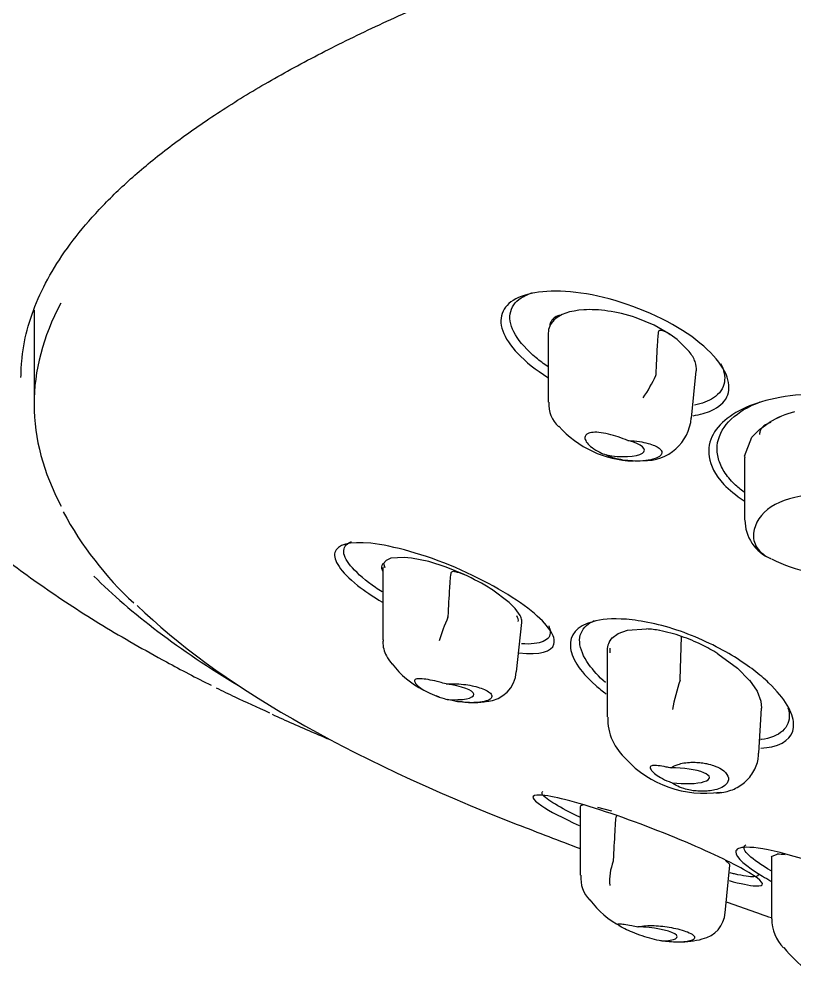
# Model space of a CAD drawing. Header units: millimetres. Extents: x -3207095 to 15275363, y 3702017 to 4798027.
# Drawn here: x 700887.636 to 700890.805, y 4471217.586 to 4471221.546 of the extents above; entities that cross this region are included whole.
import ezdxf

# ---------------------------------------------------------------- set-up
doc = ezdxf.new("R2010")
doc.units = ezdxf.units.MM
doc.linetypes.add('DUZ', pattern=[500, 500])
doc.layers.get('0').update_dxf_attribs({"color": 1, "linetype": 'DUZ'})
doc.layers.add('a_vitrifiye', color=195, linetype='Continuous')

# ---------------------------------------------------------------- blocks, each defined once
blk = doc.blocks.new('TEPEDUS')
for p, q in [((38560.715, -2201.881), (38560.715, -2203.314)), ((38568.647, -2202.006), (38568.647, -2202.045)), ((38570.18, -2202.108), (38569.905, -2201.996)), ((38570.428, -2202.249), (38570.18, -2202.108)), ((38568.566, -2202.235), (38568.566, -2203.285)), ((38570.535, -2202.327), (38570.428, -2202.249)), ((38570.717, -2202.508), (38570.535, -2202.327)), ((38570.207, -2202.876), (38570.21, -2202.861)), ((38570.752, -2203.528), (38570.825, -2202.806)), ((38571.789, -2203.7), (38571.936, -2203.594)), ((38571.849, -2203.653), (38571.849, -2203.656)), ((38571.674, -2203.82), (38571.789, -2203.7)), ((38571.563, -2204.108), (38571.674, -2203.82)), ((38571.563, -2204.108), (38571.567, -2204.129)), ((38571.563, -2204.129), (38571.563, -2205.077)), ((38566.092, -2205.699), (38566.052, -2205.745)), ((38566.164, -2205.667), (38566.092, -2205.699)), ((38566.366, -2205.652), (38566.164, -2205.667)), ((38566.476, -2205.663), (38566.366, -2205.652)), ((38566.741, -2205.717), (38566.476, -2205.663)), ((38567.006, -2205.802), (38566.741, -2205.717)), ((38566.04, -2205.806), (38566.04, -2206.913)), ((38566.052, -2205.745), (38566.068, -2205.805)), ((38566.059, -2205.773), (38566.059, -2205.807)), ((38567.283, -2205.915), (38567.006, -2205.802)), ((38567.967, -2206.34), (38567.696, -2206.138)), ((38568.062, -2206.435), (38567.967, -2206.34)), ((38568.135, -2206.538), (38568.062, -2206.435)), ((38567.034, -2206.567), (38567.037, -2206.551)), ((38568.081, -2207.401), (38568.163, -2206.646)), ((38569.773, -2206.761), (38570.064, -2206.744)), ((38569.537, -2206.883), (38569.631, -2206.812)), ((38569.631, -2206.812), (38569.773, -2206.761)), ((38570.58, -2207.518), (38570.6, -2206.858)), ((38569.505, -2207.039), (38569.506, -2207.108)), ((38569.464, -2207.075), (38569.464, -2208.087)), ((38571.155, -2207.123), (38571.454, -2207.342)), ((38571.454, -2207.342), (38571.634, -2207.524)), ((38570.578, -2207.527), (38570.58, -2207.518)), ((38571.634, -2207.524), (38571.637, -2207.528)), ((38571.637, -2207.528), (38571.753, -2207.695)), ((38571.753, -2207.695), (38571.812, -2207.846)), ((38571.812, -2207.846), (38571.819, -2207.955)), ((38571.78, -2208.64), (38571.823, -2207.956)), ((38569.053, -2209.461), (38569.053, -2210.505)), ((38569.097, -2209.434), (38569.095, -2209.434)), ((38569.535, -2209.528), (38569.32, -2209.469)), ((38569.559, -2210.291), (38569.563, -2210.275)), ((38571.332, -2210.335), (38571.271, -2210.277)), ((38571.973, -2210.229), (38571.973, -2211.168)), ((38571.974, -2210.22), (38572.062, -2210.183)), ((38571.977, -2210.229), (38571.974, -2210.22)), ((38571.267, -2211.078), (38571.338, -2210.349))]:
    blk.add_line(p, q)
for centre, radius, start, end in [((38568.381, -2202.071), 1.995, 324.9027, 336.1897), ((38569.027, -2203.319), 0.454, 175.4312, 228.4103), ((38572.749, -2204.982), 1.609, 105.234, 120.3378), ((38572.746, -2204.976), 1.602, 105.2022, 120.3696), ((38569.919, -2202.58), 1.604, 221.934, 267.9562), ((38570.044, -2203.469), 0.706, 267.3849, 355.7237), ((38565.858, -2202.437), 5.331, 208.2011, 227.2002), ((38572.204, -2205.084), 0.636, 179.8256, 247.5522), ((38572.918, -2203.882), 2.026, 242.2893, 277.2494), ((38565.869, -2209.029), 3.419, 57.7071, 65.5837), ((38569.864, -2207.827), 3.098, 156.0082, 163.0895), ((38569.951, -2208.454), 1.714, 79.4109, 86.213), ((38569.739, -2207.069), 0.275, 137.2953, 180.2838), ((38569.738, -2207.069), 0.274, 137.2718, 180.3073), ((38569.835, -2209.054), 2.325, 70.7972, 79.3284), ((38569.697, -2209.466), 2.759, 63.9584, 70.8903), ((38569.71, -2209.445), 2.735, 58.12, 64.0286), ((38569.703, -2209.458), 2.75, 58.1359, 64.0127), ((38567.325, -2206.395), 1.446, 217.7175, 242.5897), ((38567.594, -2207.367), 0.484, 273.9861, 356.4337), ((38573.834, -2208.618), 3.434, 161.4719, 169.2206), ((38567.325, -2206.395), 1.446, 250.6823, 252.9675), ((38567.282, -2206.878), 0.977, 263.9687, 268.0947), ((38567.422, -2206.906), 0.964, 259.678, 282.587), ((38570.291, -2208.112), 0.818, 178.5753, 229.6784), ((38604.465, -2116.452), 100, 246.75105, 246.91197), ((38570.953, -2207.611), 1.643, 222.8751, 278.2414), ((38604.465, -2116.577), 100, 248.67085, 249.26031), ((38570.291, -2210.587), 0.79, 158.0125, 185.2766), ((38572.068, -2210.89), 0.707, 80.8463, 90.4615), ((38569.539, -2210.545), 0.478, 175.1114, 224.8515), ((38570.283, -2210.097), 1.334, 215.7689, 242.9224), ((38604.465, -2116.577), 100, 250.62046, 251.0393), ((38570.831, -2211.05), 0.434, 281.1288, 356.7925), ((38572.603, -2211.171), 0.626, 179.6366, 224.8051), ((38570.574, -2210.185), 1.336, 269.4967, 284.8177), ((38574.131, -2209.961), 2.568, 219.8904, 242.26)]:
    blk.add_arc(centre, radius, start, end)
for centre, major_axis, ratio, start_param, end_param in [((38604.465, -2203.314), (43.75, 0), 0.258819, 3.005019, 3.279389), ((38569.638, -2202.498), (-1.039, 0.43), 0.359602, 5.893513, 6.283185), ((38569.638, -2202.498), (-1.039, 0.43), 0.359602, 0, 0.154736), ((38572.933, -2204.139), (-1.133, 0.418), 0.350652, 5.854231, 6.283185), ((38572.933, -2204.139), (-1.133, 0.418), 0.350652, 0, 0.133975), ((38569.58, -2203.973), (-0.453, 0.046), 0.294406, 1.307998, 4.281157), ((38567.064, -2206.209), (-1.041, 0.431), 0.224801, 0, 0.297844), ((38567.064, -2206.209), (-1.041, 0.431), 0.224801, 6.097448, 6.283185), ((38604.465, -2203.079), (-44.238, 0), 0.258819, 0.252308, 0.40664), ((38604.465, -2203.488), (43.637, 0), 0.258819, 3.401046, 3.726941), ((38567.064, -2206.209), (-1.041, 0.431), 0.224801, 3.17949, 3.455521), ((38566.976, -2207.699), (-0.453, 0.049), 0.255639, 1.700354, 4.673513), ((38604.465, -2202.177), (46.082, 0), 0.258819, 3.65603, 3.68381), ((38570.574, -2208.986), (-0.453, 0.029), 0.257307, 1.322924, 5.027801), ((38570.081, -2211.399), (-0.453, 0.045), 0.217141, 2.088602, 5.061761)]:
    blk.add_ellipse(centre, major_axis=major_axis, ratio=ratio, start_param=start_param, end_param=end_param)
for points, knots in [([(38560.515, -2202.905), (38560.517, -2202.816), (38560.524, -2202.591), (38560.597, -2202.181), (38560.763, -2201.706), (38561.012, -2201.229), (38561.342, -2200.755), (38561.752, -2200.285), (38562.241, -2199.819), (38562.81, -2199.358), (38563.457, -2198.901), (38564.182, -2198.452), (38564.984, -2198.009), (38565.86, -2197.575), (38566.81, -2197.15), (38567.832, -2196.736), (38568.923, -2196.333), (38570.082, -2195.942), (38571.307, -2195.564), (38572.595, -2195.2), (38573.943, -2194.85), (38575.349, -2194.516), (38576.811, -2194.198), (38578.325, -2193.896), (38579.889, -2193.611), (38581.5, -2193.345), (38583.154, -2193.096), (38584.848, -2192.866), (38586.58, -2192.656), (38588.346, -2192.465), (38590.142, -2192.294), (38591.965, -2192.143), (38593.812, -2192.013), (38595.679, -2191.904), (38597.563, -2191.816), (38599.46, -2191.749), (38601.367, -2191.703), (38603.279, -2191.679), (38605.193, -2191.677), (38607.107, -2191.696), (38609.015, -2191.736), (38610.914, -2191.798), (38612.802, -2191.881), (38614.673, -2191.985), (38616.526, -2192.11), (38618.355, -2192.256), (38620.158, -2192.422), (38621.931, -2192.608), (38623.672, -2192.814), (38625.376, -2193.039), (38627.04, -2193.283), (38628.661, -2193.546), (38630.237, -2193.826), (38631.764, -2194.124), (38633.239, -2194.439), (38634.659, -2194.769), (38636.022, -2195.116), (38637.325, -2195.476), (38638.565, -2195.851), (38639.741, -2196.24), (38640.849, -2196.64), (38641.888, -2197.052), (38642.856, -2197.475), (38643.751, -2197.908), (38644.571, -2198.349), (38645.314, -2198.797), (38645.979, -2199.252), (38646.566, -2199.713), (38647.072, -2200.176), (38647.5, -2200.644), (38647.84, -2201.108), (38648.061, -2201.479), (38648.133, -2201.67), (38648.153, -2201.722)], [0, 0, 0, 0, 0.007517, 0.022303, 0.03701, 0.051568, 0.065983, 0.080301, 0.094565, 0.108806, 0.123041, 0.137278, 0.151523, 0.165777, 0.180042, 0.194316, 0.208599, 0.222889, 0.237186, 0.251488, 0.265795, 0.280106, 0.29442, 0.308738, 0.323057, 0.337379, 0.351703, 0.366028, 0.380355, 0.394683, 0.409012, 0.423341, 0.437672, 0.452003, 0.466334, 0.480666, 0.494998, 0.50933, 0.523662, 0.537995, 0.552327, 0.566659, 0.580991, 0.595323, 0.609654, 0.623985, 0.638315, 0.652644, 0.666973, 0.6813, 0.695626, 0.709951, 0.724274, 0.738595, 0.752915, 0.767231, 0.781545, 0.795855, 0.810161, 0.824462, 0.838757, 0.853047, 0.867328, 0.881601, 0.895864, 0.910117, 0.924359, 0.938592, 0.952821, 0.967052, 0.981301, 0.995595, 1, 1, 1, 1]), ([(38557.045, -2197.824), (38556.998, -2197.971), (38556.891, -2198.311), (38556.789, -2198.944), (38556.751, -2199.658), (38556.8, -2200.368), (38556.93, -2201.062), (38557.138, -2201.739), (38557.422, -2202.4), (38557.782, -2203.045), (38558.221, -2203.678), (38558.744, -2204.302), (38559.357, -2204.918), (38560.063, -2205.525), (38560.864, -2206.119), (38561.755, -2206.698), (38562.61, -2207.186), (38563.189, -2207.49), (38563.42, -2207.605)], [0, 0, 0, 0, 0.0318979, 0.0869221, 0.1405227, 0.1934618, 0.2463265, 0.2997287, 0.3543771, 0.4109828, 0.4702367, 0.532734, 0.5988244, 0.6684102, 0.7408258, 0.8149964, 0.8898428, 0.9389562, 0.9389562, 0.9389562, 0.9389562]), ([(38570.775, -2203.49), (38570.884, -2203.474), (38570.979, -2203.448), (38571.283, -2203.31), (38571.375, -2203.131), (38571.217, -2202.671), (38570.951, -2202.388), (38570.129, -2201.896), (38569.597, -2201.707), (38568.699, -2201.557), (38568.334, -2201.586), (38567.883, -2201.791), (38567.79, -2201.971), (38567.945, -2202.409), (38568.186, -2202.671), (38568.561, -2202.908)], [0.2065278, 0.2065278, 0.2065278, 0.2065278, 0.25, 0.25, 0.375, 0.375, 0.5, 0.5, 0.625, 0.625, 0.75, 0.75, 0.875, 0.875, 0.9924192, 0.9924192, 0.9924192, 0.9924192]), ([(38568.558, -2202.741), (38568.495, -2202.698), (38568.435, -2202.653), (38568.24, -2202.491), (38568.132, -2202.371), (38567.996, -2202.14), (38567.968, -2202.03), (38567.999, -2201.837), (38568.056, -2201.754), (38568.2, -2201.66), (38568.257, -2201.634), (38568.323, -2201.612)], [0.0382194, 0.0382194, 0.0382194, 0.0382194, 0.0625, 0.0625, 0.125, 0.125, 0.1875, 0.1875, 0.25, 0.25, 0.2811169, 0.2811169, 0.2811169, 0.2811169]), ([(38569.905, -2201.996), (38569.606, -2201.895), (38569.326, -2201.861), (38568.893, -2201.888), (38568.737, -2201.945), (38568.595, -2202.088), (38568.565, -2202.153), (38568.566, -2202.228)], [0, 0, 0, 0, 0.25, 0.25, 0.5, 0.5, 0.6487036, 0.6487036, 0.6487036, 0.6487036]), ([(38570.21, -2202.861), (38570.218, -2202.717), (38570.225, -2202.572), (38570.235, -2202.393), (38570.237, -2202.357), (38570.242, -2202.285), (38570.243, -2202.249), (38570.252, -2202.205), (38570.254, -2202.195), (38570.266, -2202.182), (38570.275, -2202.181), (38570.302, -2202.185), (38570.319, -2202.192), (38570.368, -2202.213), (38570.399, -2202.229), (38570.428, -2202.249)], [0, 0, 0, 0, 0.5, 0.5, 0.625, 0.625, 0.75, 0.75, 0.78125, 0.78125, 0.8125, 0.8125, 0.875, 0.875, 1, 1, 1, 1]), ([(38570.825, -2202.806), (38570.825, -2202.806), (38570.826, -2202.805), (38570.83, -2202.761), (38570.824, -2202.715), (38570.789, -2202.616), (38570.759, -2202.563), (38570.717, -2202.508)], [0.7477299, 0.7477299, 0.7477299, 0.7477299, 0.75, 0.75, 0.875, 0.875, 1, 1, 1, 1]), ([(38571.194, -2202.691), (38571.248, -2202.793), (38571.268, -2202.89), (38571.24, -2203.073), (38571.182, -2203.156), (38571.011, -2203.269), (38570.913, -2203.306), (38570.796, -2203.329)], [0.6314704, 0.6314704, 0.6314704, 0.6314704, 0.6875, 0.6875, 0.75, 0.75, 0.7988349, 0.7988349, 0.7988349, 0.7988349]), ([(38574.335, -2205.1), (38574.425, -2205.061), (38574.506, -2205.015), (38574.803, -2204.805), (38574.937, -2204.593), (38574.884, -2204.19), (38574.821, -2204.041), (38574.543, -2203.726), (38574.309, -2203.555), (38573.717, -2203.299), (38573.389, -2203.222), (38572.815, -2203.154), (38572.563, -2203.157), (38571.897, -2203.223), (38571.566, -2203.342), (38571.114, -2203.661), (38570.983, -2203.865), (38571.042, -2204.247), (38571.107, -2204.388), (38571.324, -2204.62), (38571.428, -2204.706), (38571.555, -2204.789)], [0.21127, 0.21127, 0.21127, 0.21127, 0.25, 0.25, 0.375, 0.375, 0.4375, 0.4375, 0.5, 0.5, 0.5625, 0.5625, 0.625, 0.625, 0.75, 0.75, 0.875, 0.875, 0.9375, 0.9375, 0.9714826, 0.9714826, 0.9714826, 0.9714826]), ([(38571.555, -2204.658), (38571.501, -2204.618), (38571.452, -2204.576), (38571.345, -2204.472), (38571.293, -2204.409), (38571.211, -2204.279), (38571.181, -2204.213), (38571.127, -2204.014), (38571.139, -2203.882), (38571.256, -2203.636), (38571.361, -2203.523), (38571.59, -2203.372), (38571.69, -2203.323), (38571.8, -2203.281)], [0.0403712, 0.0403712, 0.0403712, 0.0403712, 0.0625, 0.0625, 0.09375, 0.09375, 0.125, 0.125, 0.1875, 0.1875, 0.25, 0.25, 0.2872135, 0.2872135, 0.2872135, 0.2872135]), ([(38569.781, -2203.871), (38569.769, -2203.865), (38569.757, -2203.86), (38569.745, -2203.855), (38569.698, -2203.836), (38569.647, -2203.818), (38569.597, -2203.802), (38569.546, -2203.786), (38569.494, -2203.772), (38569.445, -2203.763), (38569.396, -2203.753), (38569.349, -2203.746), (38569.307, -2203.744), (38569.266, -2203.742), (38569.23, -2203.745), (38569.202, -2203.752), (38569.175, -2203.759), (38569.154, -2203.77), (38569.141, -2203.785), (38569.129, -2203.799), (38569.124, -2203.818), (38569.126, -2203.838), (38569.129, -2203.858), (38569.14, -2203.881), (38569.158, -2203.905), (38569.176, -2203.929), (38569.202, -2203.954), (38569.234, -2203.978), (38569.267, -2204.003), (38569.308, -2204.028), (38569.352, -2204.049), (38569.383, -2204.064), (38569.415, -2204.077), (38569.449, -2204.089)], [0, 0, 0, 0, 0.027204, 0.027204, 0.027204, 0.129313, 0.129313, 0.129313, 0.233141, 0.233141, 0.233141, 0.337263, 0.337263, 0.337263, 0.438897, 0.438897, 0.438897, 0.536131, 0.536131, 0.536131, 0.630663, 0.630663, 0.630663, 0.726498, 0.726498, 0.726498, 0.826264, 0.826264, 0.826264, 0.929504, 0.929504, 0.929504, 1, 1, 1, 1]), ([(38569.781, -2203.871), (38569.788, -2203.871), (38569.795, -2203.871), (38569.801, -2203.871), (38569.852, -2203.873), (38569.906, -2203.878), (38569.958, -2203.886), (38570.003, -2203.892), (38570.048, -2203.902), (38570.088, -2203.912), (38570.125, -2203.923), (38570.16, -2203.935), (38570.188, -2203.947), (38570.217, -2203.96), (38570.242, -2203.974), (38570.259, -2203.988), (38570.279, -2204.004), (38570.291, -2204.02), (38570.297, -2204.035), (38570.303, -2204.053), (38570.3, -2204.07), (38570.289, -2204.086), (38570.277, -2204.104), (38570.254, -2204.12), (38570.222, -2204.134), (38570.189, -2204.149), (38570.144, -2204.161), (38570.092, -2204.17), (38570.042, -2204.178), (38569.982, -2204.182), (38569.92, -2204.183), (38569.874, -2204.183), (38569.825, -2204.18), (38569.778, -2204.176), (38569.73, -2204.171), (38569.681, -2204.163), (38569.637, -2204.154), (38569.596, -2204.145), (38569.557, -2204.134), (38569.524, -2204.122), (38569.495, -2204.112), (38569.47, -2204.101), (38569.449, -2204.089)], [0, 0, 0, 0, 0.009825, 0.009825, 0.009825, 0.086659, 0.086659, 0.086659, 0.154849, 0.154849, 0.154849, 0.219171, 0.219171, 0.219171, 0.285791, 0.285791, 0.285791, 0.359482, 0.359482, 0.359482, 0.443679, 0.443679, 0.443679, 0.539154, 0.539154, 0.539154, 0.641091, 0.641091, 0.641091, 0.738444, 0.738444, 0.738444, 0.808507, 0.808507, 0.808507, 0.878915, 0.878915, 0.878915, 0.943968, 0.943968, 0.943968, 1, 1, 1, 1]), ([(38573.673, -2204.64), (38573.569, -2204.61), (38573.461, -2204.611), (38573.262, -2204.613), (38573.17, -2204.618), (38572.907, -2204.64), (38572.753, -2204.66), (38572.338, -2204.725), (38572.123, -2204.779), (38571.813, -2204.983), (38571.716, -2205.133), (38571.692, -2205.356), (38571.704, -2205.43), (38571.773, -2205.537), (38571.804, -2205.571), (38571.879, -2205.628), (38571.913, -2205.65), (38571.958, -2205.672)], [0, 0, 0, 0, 0.0625, 0.0625, 0.125, 0.125, 0.25, 0.25, 0.5, 0.5, 0.75, 0.75, 0.875, 0.875, 0.9375, 0.9375, 0.9778632, 0.9778632, 0.9778632, 0.9778632]), ([(38568.117, -2207.11), (38568.44, -2207.145), (38568.62, -2207.09), (38568.684, -2206.86), (38568.568, -2206.682), (38568.042, -2206.258), (38567.62, -2206.01), (38566.679, -2205.609), (38566.189, -2205.473), (38565.525, -2205.403), (38565.34, -2205.46), (38565.274, -2205.692), (38565.393, -2205.871), (38565.758, -2206.161), (38565.887, -2206.249), (38566.033, -2206.337)], [0.1262408, 0.1262408, 0.1262408, 0.1262408, 0.25, 0.25, 0.375, 0.375, 0.5, 0.5, 0.625, 0.625, 0.75, 0.75, 0.875, 0.875, 0.9241064, 0.9241064, 0.9241064, 0.9241064]), ([(38566.028, -2206.18), (38565.994, -2206.158), (38565.961, -2206.136), (38565.78, -2206.01), (38565.659, -2205.907), (38565.493, -2205.721), (38565.447, -2205.638), (38565.438, -2205.502), (38565.474, -2205.45), (38565.553, -2205.416), (38565.557, -2205.415), (38565.561, -2205.413)], [0.1116975, 0.1116975, 0.1116975, 0.1116975, 0.125, 0.125, 0.1875, 0.1875, 0.25, 0.25, 0.3125, 0.3125, 0.3158153, 0.3158153, 0.3158153, 0.3158153]), ([(38567.037, -2206.551), (38567.045, -2206.406), (38567.053, -2206.261), (38567.064, -2206.08), (38567.066, -2206.044), (38567.071, -2205.972), (38567.073, -2205.935), (38567.082, -2205.89), (38567.085, -2205.881), (38567.097, -2205.866), (38567.108, -2205.864), (38567.137, -2205.866), (38567.156, -2205.871), (38567.212, -2205.887), (38567.248, -2205.899), (38567.283, -2205.915)], [0, 0, 0, 0, 0.5, 0.5, 0.625, 0.625, 0.75, 0.75, 0.78125, 0.78125, 0.8125, 0.8125, 0.875, 0.875, 1, 1, 1, 1]), ([(38568.163, -2206.651), (38568.163, -2206.649), (38568.164, -2206.637), (38568.163, -2206.613), (38568.154, -2206.578), (38568.141, -2206.551), (38568.135, -2206.538)], [0.6512449, 0.6512449, 0.6512449, 0.6512449, 0.6672905, 0.7790804, 0.8900948, 1, 1, 1, 1]), ([(38571.812, -2208.566), (38571.874, -2208.561), (38571.929, -2208.553), (38572.224, -2208.484), (38572.32, -2208.356), (38572.302, -2208.023), (38572.189, -2207.814), (38571.8, -2207.444), (38571.632, -2207.311), (38571.182, -2207.033), (38570.89, -2206.888), (38570.277, -2206.673), (38569.98, -2206.615), (38569.535, -2206.581), (38569.37, -2206.599), (38568.992, -2206.705), (38568.894, -2206.841), (38568.911, -2207.174), (38569.027, -2207.375), (38569.338, -2207.65), (38569.391, -2207.694), (38569.45, -2207.739)], [0.1003674, 0.1003674, 0.1003674, 0.1003674, 0.125, 0.125, 0.25, 0.25, 0.375, 0.375, 0.4375, 0.4375, 0.5, 0.5, 0.5625, 0.5625, 0.625, 0.625, 0.75, 0.75, 0.875, 0.875, 0.8977509, 0.8977509, 0.8977509, 0.8977509]), ([(38568.572, -2206.699), (38568.585, -2206.73), (38568.593, -2206.758), (38568.6, -2206.852), (38568.563, -2206.904), (38568.414, -2206.968), (38568.301, -2206.981), (38568.157, -2206.972), (38568.157, -2206.972), (38568.156, -2206.972)], [0.7258404, 0.7258404, 0.7258404, 0.7258404, 0.75, 0.75, 0.8125, 0.8125, 0.875, 0.875, 0.8752701, 0.8752701, 0.8752701, 0.8752701]), ([(38569.439, -2207.564), (38569.336, -2207.471), (38569.251, -2207.378), (38569.1, -2207.167), (38569.052, -2207.051), (38569.038, -2206.847), (38569.073, -2206.76), (38569.18, -2206.664), (38569.22, -2206.639), (38569.268, -2206.618)], [0.1410112, 0.1410112, 0.1410112, 0.1410112, 0.1875, 0.1875, 0.25, 0.25, 0.3125, 0.3125, 0.3403, 0.3403, 0.3403, 0.3403]), ([(38566.045, -2206.912), (38566.043, -2206.923), (38566.032, -2207), (38566.081, -2207.15), (38566.146, -2207.238), (38566.182, -2207.282)], [0, 0, 0, 0, 0.076886, 0.603108, 1, 1, 1, 1]), ([(38563.495, -2207.643), (38563.59, -2207.69), (38563.853, -2207.817), (38564.115, -2207.935), (38564.311, -2208.023)], [0.94430989, 0.94430989, 0.94430989, 0.94430989, 0.96446429, 1, 1, 1, 1]), ([(38567.007, -2207.585), (38566.974, -2207.575), (38566.94, -2207.566), (38566.908, -2207.557), (38566.858, -2207.544), (38566.808, -2207.533), (38566.763, -2207.524), (38566.718, -2207.515), (38566.676, -2207.509), (38566.641, -2207.506), (38566.607, -2207.503), (38566.578, -2207.503), (38566.558, -2207.508), (38566.539, -2207.512), (38566.527, -2207.52), (38566.524, -2207.532), (38566.522, -2207.543), (38566.527, -2207.558), (38566.539, -2207.575), (38566.551, -2207.592), (38566.571, -2207.611), (38566.597, -2207.631), (38566.624, -2207.651), (38566.657, -2207.673), (38566.695, -2207.694), (38566.734, -2207.716), (38566.779, -2207.737), (38566.826, -2207.756), (38566.875, -2207.776), (38566.927, -2207.794), (38566.978, -2207.808), (38566.993, -2207.812), (38567.008, -2207.816), (38567.022, -2207.82)], [0, 0, 0, 0, 0.066711, 0.066711, 0.066711, 0.169554, 0.169554, 0.169554, 0.27376, 0.27376, 0.27376, 0.377278, 0.377278, 0.377278, 0.47727, 0.47727, 0.47727, 0.57305, 0.57305, 0.57305, 0.667616, 0.667616, 0.667616, 0.764829, 0.764829, 0.764829, 0.866156, 0.866156, 0.866156, 0.970112, 0.970112, 0.970112, 1, 1, 1, 1]), ([(38567.007, -2207.585), (38567.012, -2207.584), (38567.018, -2207.584), (38567.023, -2207.584), (38567.066, -2207.58), (38567.116, -2207.58), (38567.167, -2207.582), (38567.212, -2207.584), (38567.26, -2207.589), (38567.306, -2207.595), (38567.349, -2207.601), (38567.392, -2207.609), (38567.431, -2207.618), (38567.472, -2207.628), (38567.509, -2207.639), (38567.542, -2207.65), (38567.578, -2207.663), (38567.608, -2207.677), (38567.632, -2207.691), (38567.66, -2207.706), (38567.68, -2207.723), (38567.691, -2207.738), (38567.705, -2207.756), (38567.708, -2207.774), (38567.7, -2207.79), (38567.693, -2207.807), (38567.673, -2207.822), (38567.642, -2207.835), (38567.612, -2207.847), (38567.57, -2207.857), (38567.52, -2207.863), (38567.484, -2207.867), (38567.442, -2207.87), (38567.398, -2207.87), (38567.353, -2207.87), (38567.304, -2207.867), (38567.256, -2207.862), (38567.212, -2207.858), (38567.167, -2207.852), (38567.125, -2207.844), (38567.089, -2207.837), (38567.054, -2207.829), (38567.022, -2207.82)], [0, 0, 0, 0, 0.009825, 0.009825, 0.009825, 0.086659, 0.086659, 0.086659, 0.154849, 0.154849, 0.154849, 0.219171, 0.219171, 0.219171, 0.285791, 0.285791, 0.285791, 0.359482, 0.359482, 0.359482, 0.443679, 0.443679, 0.443679, 0.539154, 0.539154, 0.539154, 0.641091, 0.641091, 0.641091, 0.738444, 0.738444, 0.738444, 0.808507, 0.808507, 0.808507, 0.878915, 0.878915, 0.878915, 0.943968, 0.943968, 0.943968, 1, 1, 1, 1]), ([(38572.225, -2207.948), (38572.235, -2207.982), (38572.242, -2208.015), (38572.251, -2208.149), (38572.216, -2208.236), (38572.068, -2208.369), (38571.955, -2208.414), (38571.81, -2208.435), (38571.807, -2208.436), (38571.804, -2208.436)], [0.7304613, 0.7304613, 0.7304613, 0.7304613, 0.75, 0.75, 0.8125, 0.8125, 0.875, 0.875, 0.8762023, 0.8762023, 0.8762023, 0.8762023]), ([(38571.125, -2209.248), (38571.138, -2209.247), (38571.222, -2209.242), (38571.374, -2209.212), (38571.575, -2209.095), (38571.714, -2208.919), (38571.775, -2208.747), (38571.774, -2208.665), (38571.774, -2208.639)], [0.317826, 0.317826, 0.317826, 0.317826, 0.3444224, 0.4992763, 0.6442668, 0.7975055, 0.9453991, 1, 1, 1, 1]), ([(38570.44, -2208.867), (38570.415, -2208.861), (38570.39, -2208.857), (38570.367, -2208.852), (38570.321, -2208.844), (38570.279, -2208.837), (38570.244, -2208.833), (38570.208, -2208.829), (38570.179, -2208.828), (38570.158, -2208.831), (38570.137, -2208.834), (38570.125, -2208.841), (38570.121, -2208.853), (38570.118, -2208.863), (38570.122, -2208.877), (38570.134, -2208.894), (38570.145, -2208.911), (38570.163, -2208.93), (38570.187, -2208.949), (38570.212, -2208.97), (38570.244, -2208.992), (38570.28, -2209.013), (38570.319, -2209.035), (38570.363, -2209.057), (38570.41, -2209.075), (38570.425, -2209.081), (38570.44, -2209.087), (38570.456, -2209.092)], [0, 0, 0, 0, 0.068486, 0.068486, 0.068486, 0.201821, 0.201821, 0.201821, 0.337135, 0.337135, 0.337135, 0.46705, 0.46705, 0.46705, 0.587439, 0.587439, 0.587439, 0.704615, 0.704615, 0.704615, 0.827444, 0.827444, 0.827444, 0.958845, 0.958845, 0.958845, 1, 1, 1, 1]), ([(38570.44, -2208.867), (38570.463, -2208.849), (38570.492, -2208.832), (38570.532, -2208.818), (38570.555, -2208.81), (38570.581, -2208.802), (38570.612, -2208.795), (38570.644, -2208.789), (38570.68, -2208.784), (38570.72, -2208.781), (38570.748, -2208.78), (38570.778, -2208.779), (38570.809, -2208.78), (38570.84, -2208.781), (38570.871, -2208.783), (38570.901, -2208.787), (38570.93, -2208.79), (38570.958, -2208.795), (38570.983, -2208.8), (38571.023, -2208.809), (38571.059, -2208.819), (38571.089, -2208.829), (38571.139, -2208.847), (38571.178, -2208.866), (38571.209, -2208.886), (38571.262, -2208.92), (38571.293, -2208.955), (38571.307, -2208.99), (38571.322, -2209.027), (38571.319, -2209.064), (38571.295, -2209.098), (38571.279, -2209.122), (38571.253, -2209.145), (38571.213, -2209.165), (38571.185, -2209.179), (38571.151, -2209.192), (38571.108, -2209.202), (38571.08, -2209.209), (38571.048, -2209.215), (38571.013, -2209.218), (38570.985, -2209.221), (38570.954, -2209.223), (38570.922, -2209.223), (38570.889, -2209.223), (38570.855, -2209.222), (38570.822, -2209.218), (38570.793, -2209.216), (38570.764, -2209.212), (38570.738, -2209.207), (38570.7, -2209.2), (38570.665, -2209.191), (38570.635, -2209.182), (38570.587, -2209.167), (38570.549, -2209.15), (38570.518, -2209.133), (38570.493, -2209.12), (38570.473, -2209.106), (38570.456, -2209.092)], [0, 0, 0, 0, 0.068768, 0.068768, 0.068768, 0.108445, 0.108445, 0.108445, 0.148669, 0.148669, 0.148669, 0.176213, 0.176213, 0.176213, 0.203883, 0.203883, 0.203883, 0.230171, 0.230171, 0.230171, 0.271552, 0.271552, 0.271552, 0.339113, 0.339113, 0.339113, 0.457551, 0.457551, 0.457551, 0.584507, 0.584507, 0.584507, 0.671712, 0.671712, 0.671712, 0.731303, 0.731303, 0.731303, 0.769229, 0.769229, 0.769229, 0.798889, 0.798889, 0.798889, 0.828831, 0.828831, 0.828831, 0.855141, 0.855141, 0.855141, 0.893025, 0.893025, 0.893025, 0.952889, 0.952889, 0.952889, 1, 1, 1, 1]), ([(38571.325, -2210.586), (38571.503, -2210.633), (38571.642, -2210.661), (38571.888, -2210.678), (38571.865, -2210.616), (38571.532, -2210.397), (38571.228, -2210.243), (38570.409, -2209.885), (38569.901, -2209.687), (38568.979, -2209.381), (38568.609, -2209.289), (38568.278, -2209.271), (38568.302, -2209.336), (38568.586, -2209.524), (38568.782, -2209.628), (38569.036, -2209.746)], [0.0600092, 0.0600092, 0.0600092, 0.0600092, 0.125, 0.125, 0.25, 0.25, 0.375, 0.375, 0.5, 0.5, 0.625, 0.625, 0.75, 0.75, 0.8404819, 0.8404819, 0.8404819, 0.8404819]), ([(38569.049, -2209.618), (38568.897, -2209.546), (38568.77, -2209.479), (38568.569, -2209.359), (38568.503, -2209.309), (38568.463, -2209.252), (38568.465, -2209.236), (38568.484, -2209.227)], [0.1925396, 0.1925396, 0.1925396, 0.1925396, 0.25, 0.25, 0.3125, 0.3125, 0.3521474, 0.3521474, 0.3521474, 0.3521474]), ([(38569.095, -2209.434), (38569.088, -2209.435), (38569.072, -2209.437), (38569.058, -2209.443), (38569.054, -2209.45), (38569.053, -2209.455), (38569.053, -2209.456)], [0, 0, 0, 0, 0.0546145, 0.1095744, 0.1647513, 0.1824741, 0.1824741, 0.1824741, 0.1824741]), ([(38569.563, -2210.275), (38569.57, -2210.129), (38569.577, -2209.984), (38569.587, -2209.801), (38569.589, -2209.765), (38569.594, -2209.692), (38569.595, -2209.656), (38569.603, -2209.61), (38569.605, -2209.601), (38569.61, -2209.593)], [0, 0, 0, 0, 0.5, 0.5, 0.625, 0.625, 0.75, 0.75, 0.7795007, 0.7795007, 0.7795007, 0.7795007]), ([(38575.132, -2211.456), (38575.087, -2211.427), (38575.037, -2211.396), (38574.725, -2211.209), (38574.372, -2211.025), (38573.675, -2210.712), (38573.413, -2210.6), (38572.828, -2210.377), (38572.497, -2210.263), (38571.926, -2210.109), (38571.715, -2210.076), (38571.475, -2210.078), (38571.43, -2210.107), (38571.423, -2210.232), (38571.582, -2210.365), (38571.878, -2210.542), (38571.92, -2210.567), (38571.965, -2210.592)], [0.2235265, 0.2235265, 0.2235265, 0.2235265, 0.25, 0.25, 0.375, 0.375, 0.4375, 0.4375, 0.5, 0.5, 0.5625, 0.5625, 0.625, 0.625, 0.75, 0.75, 0.7694202, 0.7694202, 0.7694202, 0.7694202]), ([(38571.966, -2210.438), (38571.815, -2210.348), (38571.701, -2210.267), (38571.561, -2210.136), (38571.537, -2210.086), (38571.566, -2210.051), (38571.572, -2210.046), (38571.58, -2210.042)], [0.2515521, 0.2515521, 0.2515521, 0.2515521, 0.3125, 0.3125, 0.375, 0.375, 0.3861506, 0.3861506, 0.3861506, 0.3861506]), ([(38571.764, -2210.478), (38571.782, -2210.509), (38571.762, -2210.526), (38571.646, -2210.53), (38571.544, -2210.515), (38571.388, -2210.48), (38571.366, -2210.474), (38571.343, -2210.469)], [0.8159515, 0.8159515, 0.8159515, 0.8159515, 0.875, 0.875, 0.9375, 0.9375, 0.9474449, 0.9474449, 0.9474449, 0.9474449]), ([(38569.626, -2211.253), (38569.626, -2211.252), (38569.626, -2211.252), (38569.626, -2211.252), (38569.628, -2211.247), (38569.637, -2211.245), (38569.653, -2211.245), (38569.669, -2211.245), (38569.694, -2211.248), (38569.725, -2211.253), (38569.757, -2211.257), (38569.796, -2211.264), (38569.839, -2211.272), (38569.869, -2211.278), (38569.901, -2211.284), (38569.935, -2211.291)], [0.6239523, 0.6239523, 0.6239523, 0.6239523, 0.6306628, 0.6306628, 0.6306628, 0.726498, 0.726498, 0.726498, 0.8262638, 0.8262638, 0.8262638, 0.9295037, 0.9295037, 0.9295037, 1, 1, 1, 1]), ([(38570.296, -2211.507), (38570.285, -2211.505), (38570.272, -2211.502), (38570.26, -2211.5), (38570.214, -2211.491), (38570.164, -2211.479), (38570.114, -2211.465), (38570.063, -2211.45), (38570.011, -2211.434), (38569.961, -2211.416), (38569.912, -2211.398), (38569.863, -2211.379), (38569.821, -2211.361), (38569.779, -2211.344), (38569.742, -2211.326), (38569.712, -2211.311), (38569.683, -2211.296), (38569.66, -2211.284), (38569.646, -2211.274)], [0, 0, 0, 0, 0.027204, 0.027204, 0.027204, 0.1293131, 0.1293131, 0.1293131, 0.2331409, 0.2331409, 0.2331409, 0.337263, 0.337263, 0.337263, 0.4388972, 0.4388972, 0.4388972, 0.5361311, 0.5361311, 0.5361311, 0.5361311]), ([(38569.935, -2211.291), (38569.938, -2211.29), (38569.942, -2211.289), (38569.945, -2211.288), (38569.974, -2211.282), (38570.012, -2211.277), (38570.055, -2211.274), (38570.093, -2211.272), (38570.136, -2211.272), (38570.181, -2211.273), (38570.224, -2211.275), (38570.269, -2211.278), (38570.313, -2211.283), (38570.358, -2211.288), (38570.403, -2211.295), (38570.445, -2211.303), (38570.492, -2211.311), (38570.536, -2211.321), (38570.576, -2211.332), (38570.62, -2211.344), (38570.66, -2211.357), (38570.692, -2211.37), (38570.729, -2211.386), (38570.757, -2211.401), (38570.775, -2211.417), (38570.795, -2211.433), (38570.803, -2211.45), (38570.798, -2211.464), (38570.793, -2211.478), (38570.775, -2211.491), (38570.746, -2211.501), (38570.724, -2211.508), (38570.695, -2211.514), (38570.661, -2211.518), (38570.626, -2211.522), (38570.585, -2211.525), (38570.541, -2211.525), (38570.5, -2211.525), (38570.455, -2211.523), (38570.411, -2211.519), (38570.373, -2211.516), (38570.334, -2211.512), (38570.296, -2211.507)], [0, 0, 0, 0, 0.009825, 0.009825, 0.009825, 0.086659, 0.086659, 0.086659, 0.154849, 0.154849, 0.154849, 0.219171, 0.219171, 0.219171, 0.285791, 0.285791, 0.285791, 0.359482, 0.359482, 0.359482, 0.443679, 0.443679, 0.443679, 0.539154, 0.539154, 0.539154, 0.641091, 0.641091, 0.641091, 0.738444, 0.738444, 0.738444, 0.808507, 0.808507, 0.808507, 0.878915, 0.878915, 0.878915, 0.943968, 0.943968, 0.943968, 1, 1, 1, 1])]:
    blk.add_open_spline(points, degree=3, knots=knots)
for points in [[(38571.152, -2209.246), (38571.172, -2209.245), (38571.191, -2209.243), (38571.209, -2209.241)], [(38571.337, -2210.353), (38571.337, -2210.347), (38571.335, -2210.341), (38571.332, -2210.335)]]:
    blk.add_open_spline(points, degree=3)

msp = doc.modelspace()

# ---------------------------------------------------------------- block references
at = {"layer": 'a_vitrifiye', "xscale": 0.2677335353767369, "yscale": 0.2677335353767369, "zscale": 0.2677335353767369}
msp.add_blockref('TEPEDUS', (690563.6999, 4471809.8752), dxfattribs=at)

doc.saveas('drawing.dxf')
